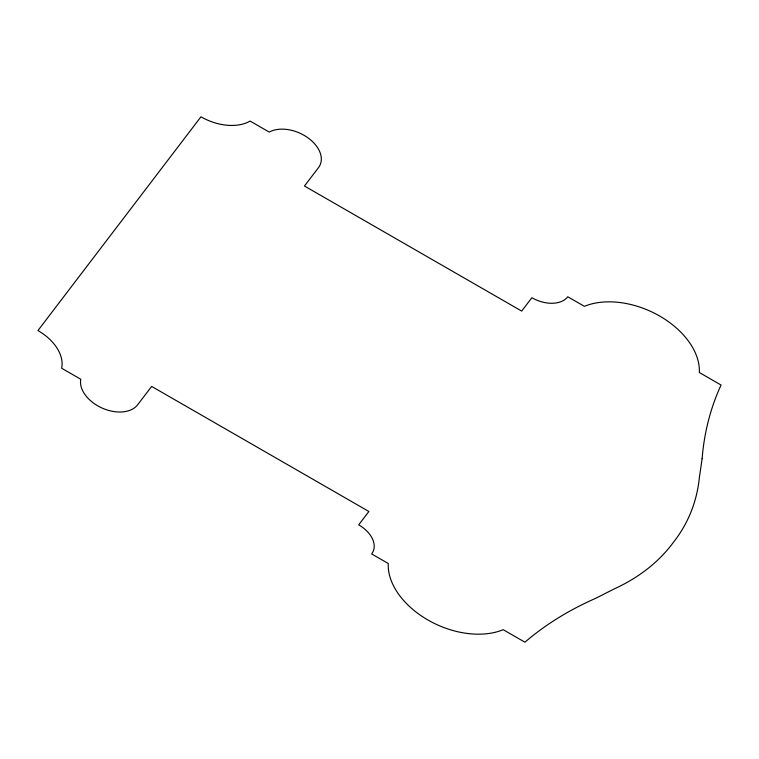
<?xml version="1.0" encoding="UTF-8"?>
<svg xmlns="http://www.w3.org/2000/svg" width="759" height="759" viewBox="0 0 759 759"><rect width="100%" height="100%" fill="white"/><g stroke="black" fill="none" stroke-linecap="round" stroke-linejoin="round"><path stroke-width="1.14" d="M702.122 458.692L699.371 477.515A283.43 185.946 24.2 0 1 673.242 542.543A283.43 185.946 24.2 0 1 614.505 588.794L595.625 598.339A487.933 320.108 24.2 0 0 524.934 642.199L503.208 629.685A72.532 47.589 24.2 0 1 427.905 619.98A72.532 47.589 24.2 0 1 388.266 563.51L371.654 553.947A28.387 18.624 24.2 0 0 358.684 524.839L368.865 511.481L151.648 386.416L137.645 404.784A31.536 20.692 24.2 0 1 102.029 408.029A31.536 20.692 24.2 0 1 80.767 379.244L61.64 368.229A44.155 28.965 24.2 0 0 37.95 330.554L200.955 116.801A44.155 28.965 24.2 0 0 250.119 121.079L269.246 132.094A31.536 20.692 24.2 0 1 308.04 137.882A31.536 20.692 24.2 0 1 318.476 167.654L304.473 186.021L521.689 311.086L531.879 297.727A28.387 18.624 24.2 0 0 567.779 296.769L584.392 306.332A72.532 47.589 24.2 0 1 659.685 316.048A72.532 47.589 24.2 0 1 699.333 372.517L721.05 385.022A487.933 320.108 24.2 0 0 702.122 458.692"/></g></svg>
